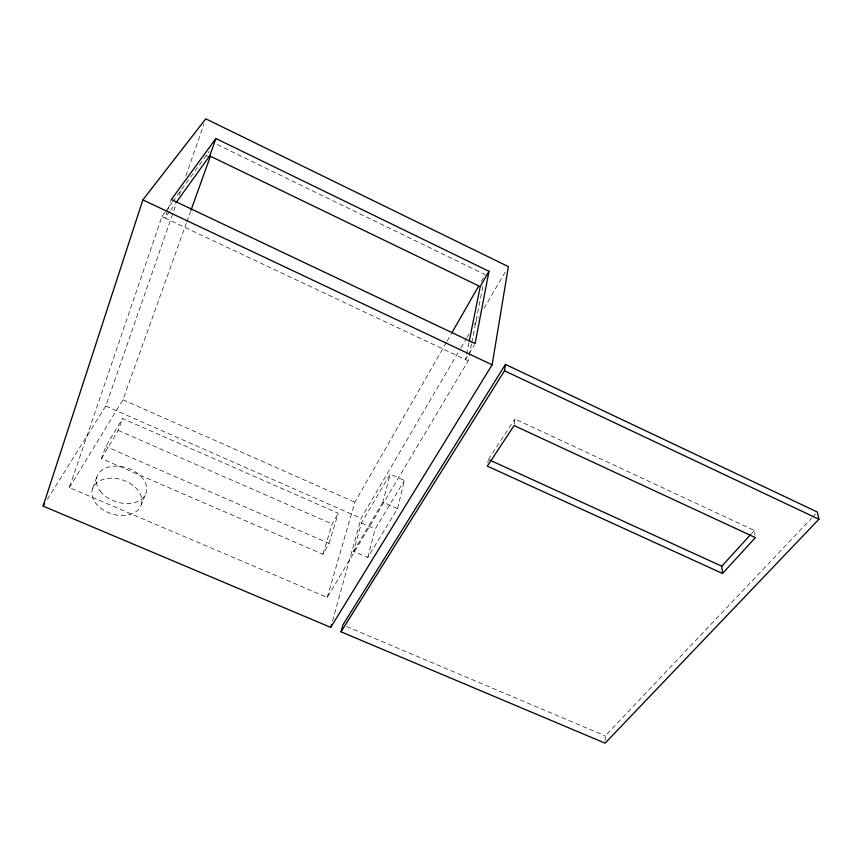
<?xml version="1.0" encoding="UTF-8"?>
<svg xmlns="http://www.w3.org/2000/svg" width="862" height="862" viewBox="0 0 862 862"><rect width="100%" height="100%" fill="white"/><g stroke="black" fill="none" stroke-linecap="round" stroke-linejoin="round"><path stroke-width="0.65" stroke-dasharray="4.31 3.23" d="M605.156 740.749L605.221 735.868L811.821 517.911M514.269 424.233L514.937 418.964L754.369 530.442L755.047 535.227M487.849 462.786L488.194 460.556M165.062 212.267L161.959 216.556L69.337 487.59L327.226 597.431L468.206 360.833L468.982 356.911M469.24 355.607L471.557 343.852M471.816 342.548L483.14 285.085M468.95 342.677L465.545 359.626L468.206 360.833M397.554 508.612L404.364 480.479L390.141 474.1L361.426 522.975L353.571 551.346L367.751 557.498L397.554 508.612L382.879 502.093L390.141 474.1M367.751 557.498L375.164 529.009L404.364 480.479M332.506 620.963L361.081 518.331L460.189 348.97M327.226 597.431L354.842 502.255L446.419 342.343M329.068 543.416L338.249 513.256L122.533 418.512L105.821 446.494L101.49 458.573L322.884 554.234L329.068 543.416L105.821 446.494M322.884 554.234L332.182 524.01L338.249 513.256M167.562 210.608L165.019 218L465.545 359.626L474.402 344.714M167.982 209.38L171.355 199.542M47.378 499.27L105.81 406.013L176.139 203.96M179.231 195.06L181.44 188.703M185.869 175.999L204.003 123.891M69.337 487.59L122.943 399.774L186.418 222.999M186.871 221.739L190.491 211.643M92.665 488.409L97.05 476.255M101.49 458.573L118.191 430.45L122.533 418.512M141.336 504.679A25.666 17.8 17.7 0 0 109.431 478.227A25.666 17.8 17.7 0 0 99.938 507.567A25.666 17.8 17.7 0 0 141.336 504.679L146.131 492.805M447.087 341.18L451.106 334.176M481.179 281.648L485.198 274.644L214.972 143.458M460.868 347.817L466.299 338.529M466.967 337.376L469.003 333.896M474.434 324.618L478.507 317.658M483.938 308.37L505.66 271.261M353.571 551.346L382.879 502.093M488.355 459.446L514.937 418.964M169.739 211.438L165.019 218L161.959 216.556M170.525 210.35L175.234 203.788M165.838 211.19L172.055 202.624M172.842 201.546L209.164 151.464M751.653 533.427L754.369 530.442M812.747 516.931L815.527 514M346.589 626.512L605.221 735.868M118.191 430.45L332.182 524.01M361.426 522.975L375.164 529.009M105.81 406.013L361.081 518.331M122.943 399.774L354.842 502.255M206.266 155.462L209.024 156.798M100.218 491.124A25.903 17.757 18.1 0 0 143.889 496.9A25.903 17.757 18.1 0 0 120.357 466.428A25.903 17.757 18.1 0 0 100.218 491.124"/><path stroke-width="1.29" d="M341.04 631.824L504.507 370.789L505.455 364.432L817.381 512.05L818.9 519.247L605.124 743.184L341.04 631.824L342.871 624.939L505.455 364.432M492.127 364.798L508.375 266.617L205.77 118.816L142.876 199.876L43.1 506.091L330.717 627.374L492.127 364.798L142.876 199.876M488.991 271.315L475.081 343.572L171.355 199.542L215.909 138.523L488.991 271.315L480.209 286.604L469.219 341.374M330.717 627.374L331.439 624.81M176.02 202.699L209.692 155.871L215.909 138.523M190.944 210.382L210.447 156.087M451.774 333.001L478.507 286.313M43.1 506.091L44.522 503.817M722.507 573.467L755.381 537.619L514.097 425.548L487.342 466.137L722.507 573.467L721.774 566.226L750.748 534.418M489.584 460.006L721.774 566.226M504.507 370.789L818.9 519.247M209.692 155.871L480.209 286.604"/></g></svg>
